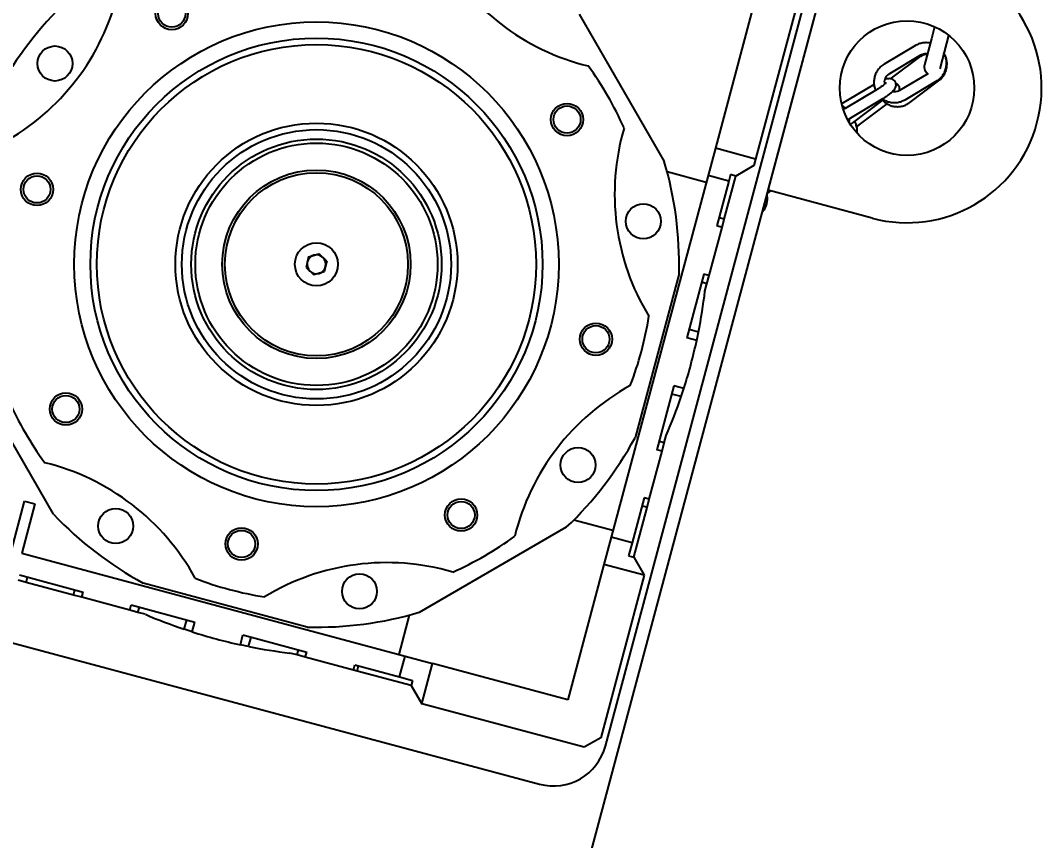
# Model space of a CAD drawing. Header units: millimetres. Extents: x 160 to 8396, y -16 to 5840.
# Drawn here: x 1794.5 to 2173.9, y 4609 to 4913.6 of the extents above; entities that cross this region are included whole.
import ezdxf

# ---------------------------------------------------------------- set-up
doc = ezdxf.new("R2010")
doc.units = ezdxf.units.MM
doc.header["$LTSCALE"] = 20
doc.styles.add('SLDTEXTSTYLE1', font='TXT', dxfattribs={"width": 0.605})
doc.dimstyles.new('SLDDIMSTYLE1', dxfattribs={"dimtxt": 70, "dimasz": 60, "dimexe": 0, "dimexo": 0.0625, "dimgap": 17.5, "dimtad": 2, "dimdec": 0, "dimrnd": 1e-09, "dimzin": 12, "dimdsep": 46, "dimtxsty": 'SLDTEXTSTYLE1', "dimsah": 1, "dimcen": 0.09, "dimadec": 0, "dimazin": 3, "dimtol": 1, "dimtfac": 1, "dimtdec": 3, "dimtofl": 0, "dimtmove": 0, "dimatfit": 3, "dimfxl": 0, "dimfrac": 2, "dimtolj": 1, "dimarcsym": 0})

# ---------------------------------------------------------------- blocks, each defined once
blk = doc.blocks.new('_D_2')
at = {"color": 7, "linetype": 'Continuous', "lineweight": 0}
for p, q in [((1910.01, 5396.08), (720.63, 5396.08)), ((740.63, 5396.08), (740.63, 2259.87)), ((1065.48, 2259.87), (720.63, 2259.87))]:
    blk.add_line(p, q, dxfattribs=at)
at = {"color": 7, "linetype": 'Continuous', "lineweight": 18}
for points in [[(740.63, 5396.08), (730.63, 5336.08), (750.63, 5336.08)], [(740.63, 2259.87), (750.63, 2319.87), (730.63, 2319.87)]]:
    blk.add_solid(points, dxfattribs=at)
at = {"color": 7, "linetype": 'Continuous', "lineweight": 18, "char_height": 70, "attachment_point": 1, "rotation": 90, "style": 'SLDTEXTSTYLE1'}
for s, insert in [('*', (650.4, 3679.98)), ('3136', (650.4, 3482.72))]:
    blk.add_mtext(s, dxfattribs=dict(at, insert=insert))
blk = doc.blocks.new('_D_3')
at = {"color": 7, "linetype": 'Continuous', "lineweight": 0}
for p, q in [((1910.01, 5396.08), (1627.5, 5472.9)), ((793.99, 2331.45), (1646.8, 5467.65)), ((1057.2, 2259.87), (774.69, 2336.69))]:
    blk.add_line(p, q, dxfattribs=at)
at = {"color": 7, "linetype": 'Continuous', "lineweight": 18}
for points in [[(1646.8, 5467.65), (1621.41, 5412.38), (1640.71, 5407.13)], [(793.99, 2331.45), (819.38, 2386.72), (800.09, 2391.97)]]:
    blk.add_solid(points, dxfattribs=at)
at = {"color": 7, "linetype": 'Continuous', "lineweight": 18, "char_height": 70, "attachment_point": 1, "rotation": 74.7877, "style": 'SLDTEXTSTYLE1'}
for s, insert in [('*', (1196.46, 4155.4)), ('3250', (1144.7, 3965.05))]:
    blk.add_mtext(s, dxfattribs=dict(at, insert=insert))

msp = doc.modelspace()

# ---------------------------------------------------------------- linework, layer by layer
at = {"color": 7, "linetype": 'Continuous', "lineweight": 25}
for p, q in [((1981.11, 4510.19), (2118.88, 5024.35)), ((2072.29, 4850.49), (2098.17, 4947.08)), ((2011.81, 4644.11), (2086.87, 4924.22)), ((2083.16, 4920.04), (2067.63, 4862.09)), ((2002.12, 4915.83), (2033.69, 4861.15)), ((2066.12, 4916.33), (2052.66, 4866.1)), ((2134.12, 4911.23), (2132.91, 4906.71)), ((2132.91, 4906.71), (2130.32, 4897.05)), ((2138.7, 4905.16), (2139.46, 4907.97)), ((2126.99, 4904.19), (2115.39, 4897.3)), ((2136.13, 4895.56), (2138.7, 4905.16)), ((2117.43, 4893.86), (2129.04, 4900.75)), ((2118.29, 4892.27), (2129.02, 4900.29)), ((2131.56, 4893.78), (2121.09, 4887.56)), ((2123.13, 4884.12), (2134.73, 4891.01)), ((2124.86, 4883.05), (2135.59, 4891.07)), ((2111.06, 4889.45), (2099.55, 4882.62)), ((2112.53, 4887.76), (2100.93, 4880.87)), ((2111.62, 4889.76), (2111.06, 4889.45)), ((2102.97, 4877.43), (2114.57, 4884.32)), ((2103.72, 4875.57), (2114.44, 4883.59)), ((2106.07, 4874.79), (2116.49, 4882.59)), ((2101.88, 4876.82), (2102.97, 4877.43)), ((2102.98, 4875), (2103.72, 4875.57)), ((2105.15, 4874.13), (2106.07, 4874.79)), ((2052.66, 4866.1), (2049.94, 4855.96)), ((2067.63, 4862.09), (2052.66, 4866.1)), ((2067.63, 4862.09), (2066.99, 4859.67)), ((2034.72, 4857.45), (2049.3, 4853.54)), ((2066.99, 4859.67), (2060.25, 4855.78)), ((2049.94, 4855.96), (2013.97, 4721.69)), ((2057.67, 4853.89), (2049.94, 4855.96)), ((2057.67, 4853.89), (2053.21, 4837.22)), ((2055.95, 4839.74), (2060.25, 4855.78)), ((2058.32, 4856.3), (2057.67, 4853.89)), ((2060.25, 4855.78), (2058.32, 4856.3)), ((2071.98, 4849.31), (2072.7, 4849.83)), ((2110.93, 4840.13), (2072.29, 4850.49)), ((2072.7, 4849.83), (2073.23, 4850.23)), ((2055.95, 4839.74), (2054.02, 4840.26)), ((2055.14, 4836.71), (2055.95, 4839.74)), ((2050.35, 4818.84), (2055.14, 4836.71)), ((2055.14, 4836.71), (2053.21, 4837.22)), ((1901.54, 4825.79), (1905.42, 4826.91)), ((1908.34, 4824.11), (1905.42, 4826.91)), ((1901.54, 4825.79), (1900.57, 4821.86)), ((1908.34, 4824.11), (1907.37, 4820.19)), ((1900.57, 4821.86), (1903.49, 4819.06)), ((1907.37, 4820.19), (1903.49, 4819.06)), ((2039.16, 4819.58), (2022.82, 4758.59)), ((2048.42, 4819.35), (2042.08, 4795.69)), ((2050.35, 4818.84), (2048.42, 4819.35)), ((2049.54, 4815.8), (2050.35, 4818.84)), ((2049.54, 4815.8), (2047.61, 4816.32)), ((2048.81, 4813.07), (2049.54, 4815.8)), ((2048.64, 4811.73), (2048.84, 4813.21)), ((2046.37, 4797.79), (2042.89, 4798.73)), ((2045.73, 4794.71), (2046.37, 4797.79)), ((2045.73, 4794.71), (2042.08, 4795.69)), ((1806.79, 4730.15), (1775.22, 4784.83)), ((2037.29, 4777.82), (2030.95, 4754.15)), ((2040.94, 4776.84), (2037.29, 4777.82)), ((2039.96, 4773.85), (2040.94, 4776.84)), ((2039.96, 4773.85), (2036.48, 4774.78)), ((2033.69, 4756.67), (2034.42, 4759.4)), ((2032.88, 4753.64), (2030.95, 4754.15)), ((2033.69, 4756.67), (2031.76, 4757.19)), ((2032.88, 4753.64), (2033.69, 4756.67)), ((2028.09, 4735.77), (2032.88, 4753.64)), ((2026.16, 4736.28), (2021.7, 4719.62)), ((2028.09, 4735.77), (2026.16, 4736.28)), ((2027.28, 4732.73), (2028.09, 4735.77)), ((1791.08, 4716.71), (1796, 4735.06)), ((1799.87, 4734.03), (1794.95, 4715.67)), ((1796, 4735.06), (1799.87, 4734.03)), ((2022.33, 4714.27), (2027.28, 4732.73)), ((2027.28, 4732.73), (2025.35, 4733.25)), ((2014.62, 4724.11), (2000.04, 4728.01)), ((1997.29, 4725.32), (1942.62, 4693.75)), ((2013.97, 4721.69), (2011.25, 4711.55)), ((2021.7, 4719.62), (2013.97, 4721.69)), ((2021.7, 4719.62), (2020.4, 4714.79)), ((1794.95, 4715.67), (1937.42, 4677.5)), ((2020.4, 4714.79), (2022.33, 4714.27)), ((2022.33, 4714.27), (2026.22, 4707.54)), ((2011.25, 4711.55), (1997.79, 4661.32)), ((2026.22, 4707.54), (2011.25, 4711.55)), ((1796.6, 4704.88), (1793.57, 4705.69)), ((1794.09, 4707.62), (1817.75, 4701.28)), ((1796.6, 4704.88), (1797.12, 4706.81)), ((1814.2, 4700.16), (1796.6, 4704.88)), ((2026.22, 4707.54), (2010.05, 4647.17)), ((1814.2, 4700.16), (1814.71, 4702.1)), ((1817.23, 4699.35), (1817.75, 4701.28)), ((1901.04, 4688.28), (1840.06, 4704.62)), ((1736.18, 4697.26), (1987.32, 4629.96)), ((1817.23, 4699.35), (1814.2, 4700.16)), ((1835.1, 4694.56), (1817.23, 4699.35)), ((1835.1, 4694.56), (1835.62, 4696.49)), ((1838.14, 4693.75), (1835.1, 4694.56)), ((1835.62, 4696.49), (1859.29, 4690.15)), ((1838.14, 4693.75), (1838.66, 4695.68)), ((1840.86, 4693.02), (1838.14, 4693.75)), ((1855.32, 4687.49), (1856.25, 4690.97)), ((1858.31, 4686.5), (1859.29, 4690.15)), ((1938.91, 4692.72), (1935.01, 4678.15)), ((1858.31, 4686.5), (1855.32, 4687.49)), ((1876.18, 4681.71), (1877.15, 4685.36)), ((1877.15, 4685.36), (1900.82, 4679.02)), ((1879.26, 4681.07), (1880.19, 4684.55)), ((1879.26, 4681.07), (1876.18, 4681.71)), ((1897.27, 4677.91), (1894.54, 4678.64)), ((1897.27, 4677.91), (1897.78, 4679.84)), ((1900.3, 4677.09), (1900.82, 4679.02)), ((1900.3, 4677.09), (1897.27, 4677.91)), ((1918.17, 4672.3), (1900.3, 4677.09)), ((1935.35, 4669.77), (1937.42, 4677.5)), ((1937.42, 4677.5), (1947.56, 4674.78)), ((1943.55, 4659.81), (1947.56, 4674.78)), ((1997.79, 4661.32), (1947.56, 4674.78)), ((1918.17, 4672.3), (1918.69, 4674.24)), ((1919.54, 4671.94), (1918.17, 4672.3)), ((1918.69, 4674.24), (1935.35, 4669.77)), ((1919.54, 4671.94), (1920.06, 4673.87)), ((1939.66, 4666.54), (1919.54, 4671.94)), ((1935.35, 4669.77), (1940.18, 4668.48)), ((1940.18, 4668.48), (1939.66, 4666.54)), ((1939.66, 4666.54), (1943.55, 4659.81)), ((2003.92, 4643.63), (1943.55, 4659.81)), ((2010.05, 4647.17), (2003.92, 4643.63))]:
    msp.add_line(p, q, dxfattribs=at)
for centre, radius in [((1850.7, 4916.09), 6), ((1850.7, 4916.09), 5.05), ((2123.87, 4888.43), 25), ((1904.45, 4822.99), 90), ((1904.45, 4822.99), 84), ((1807.27, 4897.56), 6.5), ((1904.45, 4822.99), 81.59), ((1997.55, 4876.74), 6), ((1997.55, 4876.74), 5.05), ((1904.45, 4822.99), 52.41), ((1904.45, 4822.99), 50), ((1904.45, 4822.99), 46.5), ((1904.45, 4822.99), 45), ((1800.62, 4850.81), 6), ((1904.45, 4822.99), 35), ((1904.45, 4822.99), 34), ((1800.62, 4850.81), 5.05), ((2025.91, 4838.98), 6.5), ((1904.45, 4822.99), 8), ((2008.29, 4795.17), 6), ((2008.29, 4795.17), 5.05), ((1811.36, 4769.24), 6), ((1811.36, 4769.24), 5.05), ((2001.64, 4748.42), 6.5), ((1958.2, 4729.89), 6), ((1829.88, 4725.8), 6.5), ((1958.2, 4729.89), 5.05), ((1876.63, 4719.15), 6), ((1876.63, 4719.15), 5.05), ((1920.44, 4701.54), 6.5)]:
    msp.add_circle(centre, radius, dxfattribs=at)
for centre, radius, start, end in [((2026.21, 4981.66), 87.5, 208.7311, 256.2689), ((2123.87, 4888.43), 50, 255, 75), ((1745.78, 4944.74), 87.5, 298.7311, 346.2689), ((1904.45, 4822.99), 134.75, 133.5488, 151.4512), ((1904.45, 4822.99), 125, 23.8876, 36.1124), ((2133.22, 4896.28), 3, 165, 241.4294), ((2102.74, 4849.09), 87.5, 163.7311, 211.2689), ((1904.45, 4822.99), 134.75, 358.5488, 16.4512), ((1904.45, 4822.99), 3.5, 106.1566, 166.1566), ((1904.45, 4822.99), 3.5, 46.1566, 106.1566), ((1904.45, 4822.99), 3.5, 166.1566, 226.1566), ((1904.45, 4822.99), 3.5, 346.1566, 46.1566), ((1904.45, 4822.99), 3.5, 226.1566, 286.1566), ((1904.45, 4822.99), 3.5, 286.1566, 346.1566), ((1856.16, 4835.93), 194, 348.6631, 353.2343), ((1904.45, 4822.99), 125, 338.8876, 351.1124), ((1856.16, 4835.93), 194, 342.2671, 347.7329), ((2063.13, 4701.24), 87.5, 118.7311, 166.2689), ((1856.16, 4835.93), 194, 336.7657, 341.3369), ((1904.45, 4822.99), 125, 203.8876, 216.1124), ((1904.45, 4822.99), 134.75, 313.5488, 331.4512), ((1782.7, 4664.32), 87.5, 28.7311, 76.2689), ((1904.45, 4822.99), 134.75, 223.5488, 241.4512), ((1904.45, 4822.99), 125, 293.8876, 306.1124), ((1930.56, 4624.7), 87.5, 73.7311, 121.2689), ((1904.45, 4822.99), 125, 248.8876, 261.1124), ((1904.45, 4822.99), 134.75, 268.5488, 286.4512), ((1917.4, 4871.28), 194, 246.7657, 251.3369), ((1917.4, 4871.28), 194, 252.2671, 257.7329), ((1917.4, 4871.28), 194, 258.6631, 263.2343), ((1992.5, 4649.28), 20, 255, 345)]:
    msp.add_arc(centre, radius, start, end, dxfattribs=at)
for points, knots in [([(2132.48, 4905.1), (2132.23, 4905.15), (2131.49, 4905.33), (2130.19, 4905.29), (2128.68, 4904.99), (2127.63, 4904.55), (2127.1, 4904.25), (2126.99, 4904.19)], [0, 0, 0, 0, 0.130859, 0.40421, 0.677884, 0.938178, 1, 1, 1, 1]), ([(2129.02, 4900.29), (2129.14, 4900.37), (2129.56, 4900.66), (2130.36, 4900.98), (2131.04, 4901), (2131.38, 4901.01)], [0, 0, 0, 0, 0.1774563, 0.5928071, 1, 1, 1, 1]), ([(2129.04, 4900.75), (2129.17, 4900.82), (2129.62, 4901.07), (2130.45, 4901.31), (2131.12, 4901.26), (2131.44, 4901.24)], [0, 0, 0, 0, 0.183257, 0.609648, 1, 1, 1, 1]), ([(2134.73, 4891.01), (2134.99, 4891.18), (2135.7, 4891.63), (2136.69, 4892.58), (2137.6, 4893.86), (2138.24, 4895.3), (2138.57, 4896.84), (2138.59, 4898.41), (2138.29, 4899.91), (2137.87, 4900.94), (2137.58, 4901.45), (2137.53, 4901.54)], [0, 0, 0, 0, 0.0778271, 0.2069504, 0.3362732, 0.4656081, 0.5948923, 0.7240689, 0.8530953, 0.9750275, 1, 1, 1, 1]), ([(2135.59, 4891.07), (2135.83, 4891.27), (2136.48, 4891.79), (2137.36, 4892.84), (2138.13, 4894.21), (2138.61, 4895.71), (2138.79, 4897.28), (2138.64, 4898.85), (2138.26, 4900.2), (2137.83, 4900.95), (2137.66, 4901.26)], [0, 0, 0, 0, 0.082907, 0.220031, 0.35743, 0.495008, 0.632707, 0.770434, 0.908109, 1, 1, 1, 1]), ([(2115.39, 4897.3), (2115.13, 4897.13), (2114.42, 4896.68), (2113.43, 4895.73), (2112.52, 4894.45), (2111.89, 4893), (2111.55, 4891.47), (2111.54, 4889.9), (2111.77, 4888.58), (2112.1, 4887.84), (2112.23, 4887.58)], [0, 0, 0, 0, 0.084062, 0.22353, 0.363214, 0.50291, 0.642552, 0.782078, 0.921441, 1, 1, 1, 1]), ([(2114.57, 4884.32), (2114.78, 4884.45), (2115.41, 4884.82), (2116.4, 4885.48), (2117.46, 4886.26), (2118.37, 4887.04), (2119.03, 4887.72), (2119.47, 4888.36), (2119.75, 4888.99), (2119.85, 4889.71), (2119.72, 4890.49), (2119.42, 4890.92), (2119.27, 4891.13)], [0, 0, 0, 0, 0.066464, 0.193778, 0.322516, 0.454756, 0.596389, 0.692773, 0.770301, 0.846553, 0.924093, 1, 1, 1, 1]), ([(2115.64, 4889.99), (2115.6, 4890.27), (2115.51, 4890.9), (2115.74, 4891.91), (2116.26, 4892.87), (2116.88, 4893.51), (2117.31, 4893.78), (2117.43, 4893.86)], [0, 0, 0, 0, 0.191315, 0.4300034, 0.6671162, 0.9030078, 1, 1, 1, 1]), ([(2119.27, 4891.13), (2119.06, 4891.32), (2118.68, 4891.67), (2118.01, 4891.89), (2117.38, 4891.96), (2116.68, 4891.89), (2116.15, 4891.79), (2115.77, 4891.66), (2115.74, 4891.64)], [0, 0, 0, 0, 0.186464, 0.339205, 0.501303, 0.69556, 0.971613, 1, 1, 1, 1]), ([(2117.87, 4891.88), (2117.9, 4891.92), (2118.01, 4892.07), (2118.17, 4892.18), (2118.29, 4892.27)], [0, 0, 0, 0, 0.212135, 1, 1, 1, 1]), ([(2115.96, 4890.33), (2115.97, 4890.33), (2115.98, 4890.35), (2115.85, 4890.19), (2115.54, 4889.88), (2114.99, 4889.41), (2114.21, 4888.83), (2113.36, 4888.26), (2112.77, 4887.9), (2112.53, 4887.76)], [0, 0, 0, 0, 0.040025, 0.156627, 0.303141, 0.474149, 0.662925, 0.861767, 1, 1, 1, 1]), ([(2121.09, 4887.56), (2120.95, 4887.48), (2120.5, 4887.24), (2119.65, 4887.02), (2118.86, 4886.97), (2118.47, 4887.1), (2118.42, 4887.12)], [0, 0, 0, 0, 0.165151, 0.549413, 0.935366, 1, 1, 1, 1]), ([(2121.09, 4887.67), (2121.11, 4887.78), (2121.17, 4888.11), (2121.06, 4888.76), (2120.67, 4889.46), (2120.13, 4889.92), (2119.76, 4890.06), (2119.62, 4890.12)], [0, 0, 0, 0, 0.12149, 0.360637, 0.605735, 0.854481, 1, 1, 1, 1]), ([(2114.44, 4883.59), (2114.62, 4883.73), (2114.87, 4883.92), (2115.14, 4884.1), (2115.22, 4884.15)], [0, 0, 0, 0, 0.684988, 1, 1, 1, 1]), ([(2114.77, 4884.44), (2115.1, 4884.21), (2115.86, 4883.7), (2117.23, 4883.22), (2118.76, 4882.98), (2120.33, 4883.06), (2121.81, 4883.43), (2122.7, 4883.89), (2123.13, 4884.12)], [0, 0, 0, 0, 0.136438, 0.311618, 0.486889, 0.662328, 0.837982, 1, 1, 1, 1]), ([(2114.86, 4883.9), (2114.93, 4883.81), (2115.32, 4883.33), (2116.27, 4882.66), (2117.64, 4881.95), (2119.14, 4881.56), (2120.69, 4881.48), (2122.22, 4881.72), (2123.64, 4882.24), (2124.47, 4882.79), (2124.86, 4883.05)], [0, 0, 0, 0, 0.0299041, 0.170514, 0.3109055, 0.451127, 0.59125, 0.7313525, 0.8715331, 1, 1, 1, 1]), ([(2100.93, 4880.87), (2100.92, 4880.88), (2100.63, 4881.31), (2100.24, 4881.66), (2099.86, 4882.01)], [0, 0, 0, 0, 0.0171877, 1, 1, 1, 1]), ([(2100.93, 4880.87), (2100.74, 4880.76), (2100.54, 4880.64), (2100.34, 4880.53), (2100.33, 4880.53)], [0, 0, 0, 0, 0.9533823, 1, 1, 1, 1]), ([(2102.43, 4875.91), (2102.46, 4876.27), (2102.5, 4876.68), (2102.42, 4877.07), (2102.41, 4877.12)], [0, 0, 0, 0, 0.880125, 1, 1, 1, 1]), ([(2105.31, 4871.89), (2105.33, 4872.03), (2105.42, 4872.7), (2105.25, 4873.89), (2104.92, 4875.17), (2104.53, 4875.85), (2104.4, 4876.08)], [0, 0, 0, 0, 0.100825, 0.458851, 0.81674, 1, 1, 1, 1]), ([(2070.13, 4842.43), (2070.29, 4842.6), (2070.79, 4843.16), (2071.38, 4844.3), (2071.87, 4845.8), (2072.06, 4847.35), (2071.92, 4848.37), (2071.86, 4848.87)], [0, 0, 0, 0, 0.100302, 0.327115, 0.554223, 0.781533, 1, 1, 1, 1])]:
    msp.add_open_spline(points, degree=3, knots=knots, dxfattribs=at)

# ---------------------------------------------------------------- dimensions: what is measured, and where the dimension line sits
at = {"color": 7, "linetype": 'Continuous', "lineweight": 18}
for base, p1, p2, angle, picture, middle in [((1646.8, 5467.65), (1057.2, 2259.87), (1910.01, 5396.08), 74.7877, '_D_3', (1261.68, 4051.37)), ((740.63, 2259.87), (1910.01, 5396.08), (1065.48, 2259.87), 90, '_D_2', (740.63, 3596.71))]:
    dim = msp.add_linear_dim(base=base, p1=p1, p2=p2, angle=angle, text='<>*', dimstyle='SLDDIMSTYLE1', dxfattribs=at)
    dim.commit()
    dim.dimension.update_dxf_attribs({"geometry": picture, "text_midpoint": middle, "dimtype": 160})

doc.saveas('drawing.dxf')
